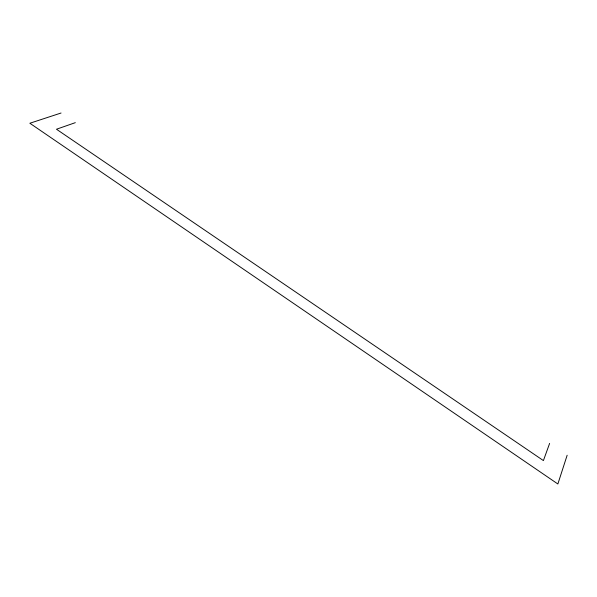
<?xml version="1.0" encoding="UTF-8"?>
<svg xmlns="http://www.w3.org/2000/svg" width="597" height="597" viewBox="0 0 597 597"><rect width="100%" height="100%" fill="white"/><g stroke="black" fill="none" stroke-linecap="round" stroke-linejoin="round"><path stroke-width="0.9" d="M567.15 455.242L557.859 483.98L29.85 123.243L61.051 113.02M549.621 443.392L543.404 460.586L56.476 129.236L75.312 122.661"/></g></svg>
